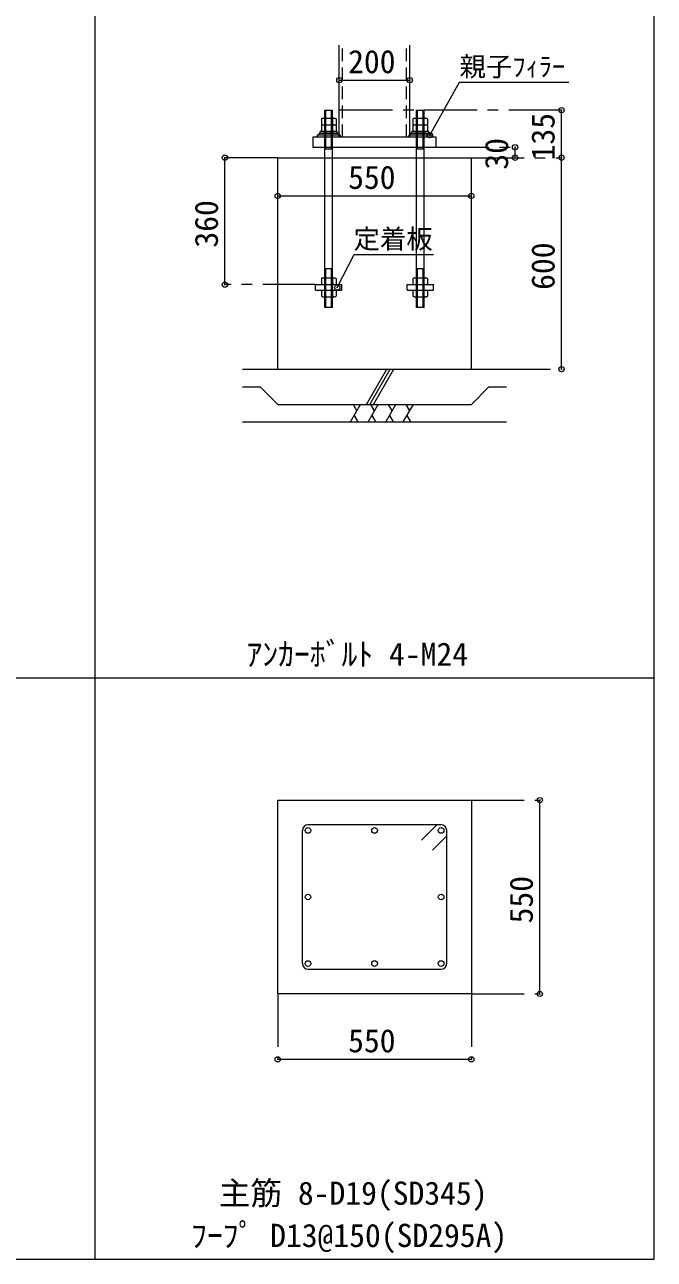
# Model space of a CAD drawing. Units: millimetres, scale not verified. Extents: x -24459 to 24278, y -16646 to 17081.
# Drawn here: x 2265 to 4054, y 9107 to 12611 of the extents above; entities that cross this region are included whole.
import ezdxf
from ezdxf.enums import TextEntityAlignment as Align

# ---------------------------------------------------------------- set-up
doc = ezdxf.new("R2010")
doc.units = ezdxf.units.MM
doc.header["$LTSCALE"] = 30
doc.header["$PDMODE"] = 32
doc.header["$PDSIZE"] = 15
doc.linetypes.add('CHAIN1', pattern=[8, 5, -1, 1, -1])
doc.linetypes.add('DASHED1', pattern=[1.8, 1.2, -0.6])
for name, color, linetype, lineweight in [('0-0_0-0', 7, 'Continuous', 18), ('0-1_補助線', 7, 'Continuous', 18), ('0-3_通り芯', 7, 'Continuous', 18), ('0-4_ＲＣ部材', 7, 'Continuous', 18), ('0-5_Ｓ部材', 7, 'Continuous', 18), ('0-6_木部材', 7, 'Continuous', 18), ('0-7_建具', 7, 'Continuous', 18), ('F-0_F-0', 7, 'Continuous', 18)]:
    doc.layers.add(name, color=color, linetype=linetype, lineweight=lineweight)
doc.layers.add('7-0_7-0', color=7, linetype='Continuous')
doc.styles.add('ＭＳ ゴシック', font='')
doc.styles.get('ＭＳ ゴシック').set_extended_font_data('MS Gothic')

msp = doc.modelspace()

# ---------------------------------------------------------------- linework, layer by layer
at = {"layer": '0-0_0-0'}
for p, q in [((3159.06, 12453.72), (3359.06, 12453.72)), ((3790.26, 12233.47), (3790.26, 12368.47)), ((2834.06, 11873.47), (2834.06, 12233.47)), ((3658.28, 12233.47), (3658.28, 12263.47)), ((3790.26, 11633.47), (3790.26, 12233.47)), ((2984.06, 12125.26), (3534.06, 12125.26)), ((3728.44, 9860.15), (3728.44, 10410.15)), ((2984.06, 9674.38), (3534.06, 9674.38))]:
    msp.add_line(p, q, dxfattribs=at)
at = {"layer": '0-0_0-0', "color": 4}
for p, q in [((3416.56, 12297.47), (3500.45, 12448.42)), ((3500.45, 12448.42), (3810.94, 12448.42))]:
    msp.add_line(p, q, dxfattribs=at)
at = {"layer": '0-0_0-0', "linetype": 'CHAIN1'}
for p, q in [((3790.26, 12368.47), (3140.06, 12368.47)), ((2984.06, 12233.47), (2834.06, 12233.47)), ((3434.06, 12263.47), (3658.28, 12263.47)), ((3534.06, 12233.47), (3790.26, 12233.47)), ((3091.56, 11873.47), (2834.06, 11873.47)), ((3609.06, 11633.47), (3790.26, 11633.47)), ((3534.06, 10410.15), (3728.44, 10410.15)), ((2984.06, 9860.15), (2984.06, 9674.38)), ((3534.06, 9860.15), (3534.06, 9674.38)), ((3534.06, 9860.15), (3728.44, 9860.15))]:
    msp.add_line(p, q, dxfattribs=at)
at = {"layer": '0-0_0-0', "color": 4}
msp.add_lwpolyline([(3153.12, 11865.05), (3201.44, 11959.13), (3426.33, 11959.13)], dxfattribs=at)
at = {"layer": '0-0_0-0'}
for p in [(3159.06, 12453.72), (3359.06, 12453.72), (3790.26, 12368.47), (3416.56, 12297.47), (3658.28, 12263.47), (2834.06, 12233.47), (3658.28, 12233.47), (3790.26, 12233.47), (2984.06, 12125.26), (3534.06, 12125.26), (2834.06, 11873.47), (3153.12, 11865.05), (3790.26, 11633.47), (3728.44, 10410.15), (3728.44, 9860.15), (2984.06, 9674.38), (3534.06, 9674.38)]:
    msp.add_point(p, dxfattribs=at)
at = {"layer": '0-1_補助線'}
for p, q in [((3111.61, 12345.97), (3108.28, 12344.05)), ((3108.28, 12344.05), (3108.28, 12326.97)), ((3111.61, 12345.97), (3146.52, 12345.97)), ((3115.34, 12345.97), (3118.67, 12344.05)), ((3118.06, 12368.47), (3140.06, 12368.47)), ((3122.01, 12345.97), (3118.67, 12344.05)), ((3118.67, 12344.05), (3118.67, 12328.9)), ((3121.06, 12258.47), (3121.06, 12368.47)), ((3136.12, 12345.97), (3139.46, 12344.05)), ((3137.06, 12258.47), (3137.06, 12368.47)), ((3142.79, 12345.97), (3139.46, 12344.05)), ((3139.46, 12344.05), (3139.46, 12328.9)), ((3140.06, 11808.47), (3140.06, 12368.47)), ((3146.52, 12345.97), (3149.85, 12344.05)), ((3149.85, 12344.05), (3149.85, 12326.97)), ((3371.61, 12345.97), (3368.28, 12344.05)), ((3368.28, 12344.05), (3368.28, 12326.97)), ((3371.61, 12345.97), (3406.52, 12345.97)), ((3375.34, 12345.97), (3378.67, 12344.05)), ((3378.06, 11808.47), (3378.06, 12368.47)), ((3378.06, 12368.47), (3400.06, 12368.47)), ((3382.01, 12345.97), (3378.67, 12344.05)), ((3378.67, 12344.05), (3378.67, 12328.9)), ((3381.06, 12258.47), (3381.06, 12368.47)), ((3396.12, 12345.97), (3399.46, 12344.05)), ((3397.06, 12258.47), (3397.06, 12368.47)), ((3402.79, 12345.97), (3399.46, 12344.05)), ((3399.46, 12344.05), (3399.46, 12328.9)), ((3400.06, 11808.47), (3400.06, 12368.47)), ((3406.52, 12345.97), (3409.85, 12344.05)), ((3409.85, 12344.05), (3409.85, 12326.97)), ((3101.56, 12297.47), (3101.56, 12301.97)), ((3153.06, 12307.97), (3105.06, 12307.97)), ((3105.06, 12301.97), (3105.06, 12307.97)), ((3108.28, 12326.97), (3149.85, 12326.97)), ((3111.61, 12326.97), (3108.28, 12325.05)), ((3108.28, 12325.05), (3108.28, 12307.97)), ((3111.61, 12326.97), (3146.52, 12326.97)), ((3111.61, 12307.97), (3146.52, 12307.97)), ((3115.34, 12326.97), (3118.67, 12328.9)), ((3115.34, 12326.97), (3118.67, 12325.05)), ((3115.34, 12307.97), (3118.67, 12309.9)), ((3122.01, 12326.97), (3118.67, 12328.9)), ((3122.01, 12326.97), (3118.67, 12325.05)), ((3118.67, 12325.05), (3118.67, 12309.9)), ((3122.01, 12307.97), (3118.67, 12309.9)), ((3136.12, 12326.97), (3139.46, 12328.9)), ((3136.12, 12326.97), (3139.46, 12325.05)), ((3136.12, 12307.97), (3139.46, 12309.9)), ((3142.79, 12326.97), (3139.46, 12328.9)), ((3142.79, 12326.97), (3139.46, 12325.05)), ((3139.46, 12325.05), (3139.46, 12309.9)), ((3142.79, 12307.97), (3139.46, 12309.9)), ((3146.52, 12326.97), (3149.85, 12325.05)), ((3149.85, 12325.05), (3149.85, 12307.97)), ((3153.06, 12301.97), (3153.06, 12307.97)), ((3361.56, 12297.47), (3361.56, 12301.97)), ((3413.06, 12307.97), (3365.06, 12307.97)), ((3365.06, 12301.97), (3365.06, 12307.97)), ((3368.28, 12326.97), (3409.85, 12326.97)), ((3371.61, 12326.97), (3368.28, 12325.05)), ((3368.28, 12325.05), (3368.28, 12307.97)), ((3371.61, 12326.97), (3406.52, 12326.97)), ((3371.61, 12307.97), (3406.52, 12307.97)), ((3375.34, 12326.97), (3378.67, 12328.9)), ((3375.34, 12326.97), (3378.67, 12325.05)), ((3375.34, 12307.97), (3378.67, 12309.9)), ((3382.01, 12326.97), (3378.67, 12328.9)), ((3382.01, 12326.97), (3378.67, 12325.05)), ((3378.67, 12325.05), (3378.67, 12309.9)), ((3382.01, 12307.97), (3378.67, 12309.9)), ((3396.12, 12326.97), (3399.46, 12328.9)), ((3396.12, 12326.97), (3399.46, 12325.05)), ((3396.12, 12307.97), (3399.46, 12309.9)), ((3402.79, 12326.97), (3399.46, 12328.9)), ((3402.79, 12326.97), (3399.46, 12325.05)), ((3399.46, 12325.05), (3399.46, 12309.9)), ((3402.79, 12307.97), (3399.46, 12309.9)), ((3406.52, 12326.97), (3409.85, 12325.05)), ((3409.85, 12325.05), (3409.85, 12307.97)), ((3413.06, 12301.97), (3413.06, 12307.97)), ((3084.06, 12291.47), (3084.06, 12263.47)), ((3434.06, 12291.47), (3084.06, 12291.47)), ((3161.56, 12297.47), (3161.56, 12291.47)), ((3421.56, 12297.47), (3421.56, 12291.47)), ((3434.06, 12263.47), (3434.06, 12291.47)), ((3084.06, 12263.47), (3434.06, 12263.47)), ((3118.06, 12258.47), (3140.06, 12258.47)), ((3378.06, 12258.47), (3400.06, 12258.47)), ((3140.06, 11918.47), (3118.06, 11918.47)), ((3121.06, 11808.47), (3121.06, 11918.47)), ((3137.06, 11808.47), (3137.06, 11918.47)), ((3400.06, 11918.47), (3378.06, 11918.47)), ((3381.06, 11808.47), (3381.06, 11918.47)), ((3397.06, 11808.47), (3397.06, 11918.47)), ((3111.61, 11892.47), (3108.28, 11890.55)), ((3108.28, 11890.55), (3108.28, 11873.47)), ((3111.61, 11892.47), (3146.52, 11892.47)), ((3115.34, 11892.47), (3118.67, 11890.55)), ((3122.01, 11892.47), (3118.67, 11890.55)), ((3118.67, 11890.55), (3118.67, 11875.4)), ((3136.12, 11892.47), (3139.46, 11890.55)), ((3142.79, 11892.47), (3139.46, 11890.55)), ((3139.46, 11890.55), (3139.46, 11875.4)), ((3146.52, 11892.47), (3149.85, 11890.55)), ((3149.85, 11890.55), (3149.85, 11873.47)), ((3371.61, 11892.47), (3368.28, 11890.55)), ((3368.28, 11890.55), (3368.28, 11873.47)), ((3371.61, 11892.47), (3406.52, 11892.47)), ((3375.34, 11892.47), (3378.67, 11890.55)), ((3382.01, 11892.47), (3378.67, 11890.55)), ((3378.67, 11890.55), (3378.67, 11875.4)), ((3396.12, 11892.47), (3399.46, 11890.55)), ((3402.79, 11892.47), (3399.46, 11890.55)), ((3399.46, 11890.55), (3399.46, 11875.4)), ((3406.52, 11892.47), (3409.85, 11890.55)), ((3409.85, 11890.55), (3409.85, 11873.47)), ((3091.56, 11857.47), (3166.56, 11857.47)), ((3108.28, 11857.47), (3108.28, 11840.4)), ((3111.61, 11873.47), (3146.52, 11873.47)), ((3111.61, 11857.47), (3146.52, 11857.47)), ((3115.34, 11873.47), (3118.67, 11875.4)), ((3115.34, 11857.47), (3118.67, 11855.55)), ((3122.01, 11873.47), (3118.67, 11875.4)), ((3122.01, 11857.47), (3118.67, 11855.55)), ((3118.67, 11855.55), (3118.67, 11840.4)), ((3136.12, 11873.47), (3139.46, 11875.4)), ((3136.12, 11857.47), (3139.46, 11855.55)), ((3142.79, 11873.47), (3139.46, 11875.4)), ((3142.79, 11857.47), (3139.46, 11855.55)), ((3139.46, 11855.55), (3139.46, 11840.4)), ((3149.85, 11857.47), (3149.85, 11840.4)), ((3166.56, 11857.47), (3166.56, 11873.47)), ((3351.56, 11857.47), (3426.56, 11857.47)), ((3368.28, 11857.47), (3368.28, 11840.4)), ((3371.61, 11873.47), (3406.52, 11873.47)), ((3371.61, 11857.47), (3406.52, 11857.47)), ((3375.34, 11873.47), (3378.67, 11875.4)), ((3375.34, 11857.47), (3378.67, 11855.55)), ((3382.01, 11873.47), (3378.67, 11875.4)), ((3382.01, 11857.47), (3378.67, 11855.55)), ((3378.67, 11855.55), (3378.67, 11840.4)), ((3396.12, 11873.47), (3399.46, 11875.4)), ((3396.12, 11857.47), (3399.46, 11855.55)), ((3402.79, 11873.47), (3399.46, 11875.4)), ((3402.79, 11857.47), (3399.46, 11855.55)), ((3399.46, 11855.55), (3399.46, 11840.4)), ((3409.85, 11857.47), (3409.85, 11840.4)), ((3426.56, 11857.47), (3426.56, 11873.47)), ((3111.61, 11838.47), (3108.28, 11840.4)), ((3111.61, 11838.47), (3146.52, 11838.47)), ((3115.34, 11838.47), (3118.67, 11840.4)), ((3122.01, 11838.47), (3118.67, 11840.4)), ((3136.12, 11838.47), (3139.46, 11840.4)), ((3142.79, 11838.47), (3139.46, 11840.4)), ((3146.52, 11838.47), (3149.85, 11840.4)), ((3371.61, 11838.47), (3368.28, 11840.4)), ((3371.61, 11838.47), (3406.52, 11838.47)), ((3375.34, 11838.47), (3378.67, 11840.4)), ((3382.01, 11838.47), (3378.67, 11840.4)), ((3396.12, 11838.47), (3399.46, 11840.4)), ((3402.79, 11838.47), (3399.46, 11840.4)), ((3406.52, 11838.47), (3409.85, 11840.4)), ((3400.06, 11808.47), (3378.06, 11808.47))]:
    msp.add_line(p, q, dxfattribs=at)
for points in [[(3140.06, 11808.47), (3118.06, 11808.47), (3118.06, 12368.47)], [(3156.56, 12297.47), (3156.56, 12301.97), (3101.56, 12301.97)], [(3416.56, 12297.47), (3416.56, 12301.97), (3361.56, 12301.97)], [(3161.56, 12297.47), (3096.56, 12297.47), (3096.56, 12291.47)], [(3421.56, 12297.47), (3356.56, 12297.47), (3356.56, 12291.47)], [(3091.56, 11857.47), (3091.56, 11873.47), (3166.56, 11873.47)], [(3351.56, 11857.47), (3351.56, 11873.47), (3426.56, 11873.47)]]:
    msp.add_lwpolyline(points, dxfattribs=at)
at = {"layer": '0-3_通り芯'}
for p, q in [((3159.06, 12291.47), (3159.06, 12553.11)), ((3359.06, 12291.47), (3359.06, 12553.11))]:
    msp.add_line(p, q, dxfattribs=at)
at = {"layer": '0-3_通り芯', "linetype": 'DASHED1'}
for p, q in [((3168.06, 12291.47), (3168.06, 12553.11)), ((3350.06, 12291.47), (3350.06, 12553.11))]:
    msp.add_line(p, q, dxfattribs=at)
at = {"layer": '0-4_ＲＣ部材'}
for p, q in [((2984.06, 12233.47), (3534.06, 12233.47)), ((2984.06, 11633.47), (2984.06, 12233.47)), ((3534.06, 11633.47), (3534.06, 12233.47)), ((2884.06, 11633.47), (3634.06, 11633.47)), ((2984.06, 10410.15), (3534.06, 10410.15)), ((2984.06, 9860.15), (2984.06, 10410.15)), ((3534.06, 10410.15), (3534.06, 9860.15)), ((3534.06, 9860.15), (2984.06, 9860.15))]:
    msp.add_line(p, q, dxfattribs=at)
at = {"layer": '0-5_Ｓ部材'}
for p, q in [((3235.92, 11533.47), (3293.65, 11633.47)), ((3245.92, 11533.47), (3303.65, 11633.47)), ((3255.92, 11533.47), (3313.65, 11633.47)), ((2884.06, 11583.47), (2934.06, 11583.47)), ((2984.06, 11533.47), (2934.06, 11583.47)), ((2984.06, 11533.47), (3534.06, 11533.47)), ((3190.76, 11483.47), (3219.62, 11533.47)), ((3209.23, 11515.47), (3198.84, 11533.47)), ((3240.76, 11483.47), (3269.62, 11533.47)), ((3259.23, 11515.47), (3248.84, 11533.47)), ((3290.76, 11483.47), (3319.62, 11533.47)), ((3309.23, 11515.47), (3298.84, 11533.47)), ((3340.76, 11483.47), (3369.62, 11533.47)), ((3359.23, 11515.47), (3348.84, 11533.47)), ((3201.15, 11501.47), (3211.54, 11483.47)), ((3251.15, 11501.47), (3261.54, 11483.47)), ((3301.15, 11501.47), (3311.54, 11483.47)), ((3351.15, 11501.47), (3361.54, 11483.47)), ((2884.06, 11483.47), (3634.06, 11483.47))]:
    msp.add_line(p, q, dxfattribs=at)
msp.add_lwpolyline([(3534.06, 11533.47), (3584.06, 11583.47), (3634.06, 11583.47)], dxfattribs=at)
at = {"layer": '0-6_木部材'}
for p, q in [((3448.06, 10340.15), (3070.06, 10340.15)), ((3435.81, 10340.3), (3392.35, 10296.84)), ((3054.06, 9946.15), (3054.06, 10324.15)), ((3464.06, 10308.55), (3423.27, 10267.76)), ((3464.06, 9946.15), (3464.06, 10324.15)), ((3070.06, 9930.15), (3448.06, 9930.15))]:
    msp.add_line(p, q, dxfattribs=at)
for centre, start, end in [((3070.06, 10324.15), 90, 180), ((3448.06, 10324.15), 0, 90), ((3070.06, 9946.15), 180, 270), ((3448.06, 9946.15), 270, 0)]:
    msp.add_arc(centre, 16, start, end, dxfattribs=at)
at = {"layer": '0-7_建具'}
for centre in [(3070.06, 10324.15), (3259.06, 10324.15), (3448.06, 10324.15), (3070.06, 10135.15), (3448.06, 10135.15), (3070.06, 9946.15), (3259.06, 9946.15), (3448.06, 9946.15)]:
    msp.add_circle(centre, 8, dxfattribs=at)
at = {"layer": 'F-0_F-0'}
for p, q in [((2464.36, 14281.75), (2464.36, 9106.75)), ((4053.76, 9106.75), (4053.76, 14281.75)), ((4053.76, 10756.75), (-4133.24, 10756.75)), ((-4133.24, 9106.75), (4053.76, 9106.75))]:
    msp.add_line(p, q, dxfattribs=at)

# ---------------------------------------------------------------- texts
at = {"layer": '0-0_0-0', "style": 'ＭＳ ゴシック'}
for s, height, p in [('200', 65.98, (3184.06, 12453.72)), ('親子ﾌｨﾗｰ', 54.99, (3500.45, 12448.42)), ('550', 65.98, (3184.06, 12125.26)), ('定着板', 54.99, (3199.44, 11959.13)), ('550', 65.98, (3184.06, 9674.38))]:
    msp.add_text(s, height=height, dxfattribs=at).set_placement(p, align=Align.BOTTOM_LEFT)
for s, p in [('135', (3790.26, 12225.97)), ('30', (3658.28, 12199.72)), ('360', (2834.06, 11978.47)), ('600', (3790.26, 11858.47)), ('550', (3728.44, 10060.15))]:
    msp.add_text(s, height=65.98, rotation=90, dxfattribs=at).set_placement(p, align=Align.BOTTOM_LEFT)
at = {"layer": '7-0_7-0', "style": 'ＭＳ ゴシック'}
for s, p in [('ｱﾝｶｰﾎﾞﾙﾄ 4-M24', (2895.31, 10771.75)), ('主筋 8-D19(SD345)', (2816.56, 9241.75)), ('ﾌｰﾌﾟ D13@150(SD295A)', (2737.81, 9121.75))]:
    msp.add_text(s, height=65.98, dxfattribs=at).set_placement(p, align=Align.BOTTOM_LEFT)

doc.saveas('drawing.dxf')
